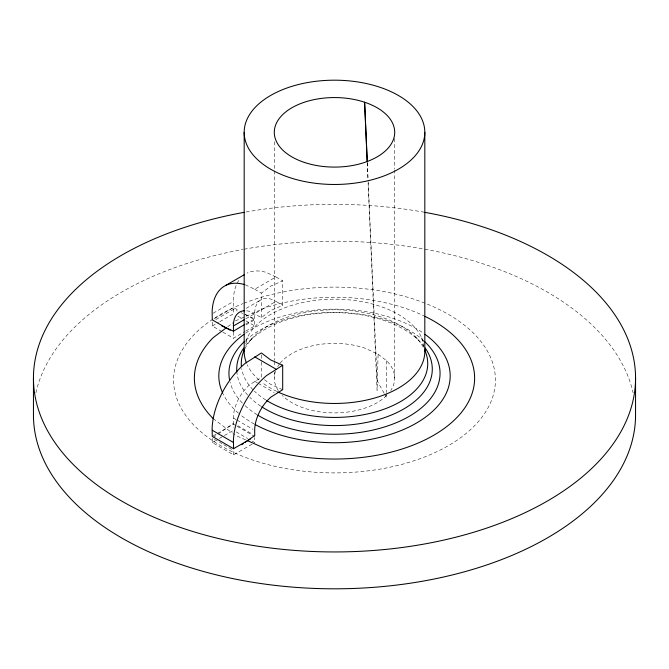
<?xml version="1.0" encoding="UTF-8"?>
<svg xmlns="http://www.w3.org/2000/svg" width="669" height="669" viewBox="0 0 669 669"><rect width="100%" height="100%" fill="white"/><g stroke="black" fill="none" stroke-linecap="round" stroke-linejoin="round"><path stroke-width="0.5" stroke-dasharray="3.35 2.51" d="M252.088 444.149L233.573 454.845L212.282 442.552L212.282 438.178L222.041 443.647M221.983 331.607L212.282 326.012L212.282 321.638M233.573 454.845L233.573 448.698M238.816 280.436A60.21 34.763 60 0 0 233.414 299.428L233.573 313.719L219.382 321.914M280.16 363.158A60.21 34.763 0 0 1 364.605 348.031L378.11 354.227L377.073 390.428L368.084 182.629M245.858 343.749L247.262 337.82M249.813 340.889L253.76 336.691M261.395 317.566L261.395 293.122L270.636 286.173L282.686 280.838L282.686 305.281L270.636 310.617L261.395 317.566L249.696 311.419A30.105 17.377 60 0 0 246.175 310.751M227.719 326.723L233.882 322.09M213.102 437.601L217.191 434.725M218.002 434.148L233.448 423.26M261.395 362.121L261.395 377.4L249.696 384.759A30.105 17.377 -60 0 0 233.389 417.431L233.448 427.257M215.828 319.531L233.573 309.346L237.278 311.01M213.168 313.209L233.573 301.426M245.264 284.81L254.672 289.242L275.963 276.958L282.686 280.838M214.055 318.837L233.573 307.573L238.783 310.583M212.282 326.012L218.487 322.425M246.225 308.317L261.303 299.612M245.866 318.77L275.963 301.393L282.686 305.281M245.866 324.917L254.738 319.79L243.993 313.594M222.869 332.117L233.448 338.23L244.979 331.573M245.866 331.063L254.738 325.937L254.68 312.975A30.105 17.377 60 0 1 270.987 299.127L275.963 301.393M213.152 435.904L216.622 433.897M217.492 433.395L233.448 424.188L236.115 425.718M212.282 442.552L215.811 440.511M219.34 438.479L233.448 430.334M245.866 323.838L254.738 318.87L240.982 312.682M235.421 320.928L264.439 308.075A140.122 80.899 0 0 1 423.987 315.885M282.686 389.692L270.636 384.357L264.472 379.716M245.615 439.851L235.421 435.335L233.113 433.596M275.963 276.958L266.546 272.526A60.21 34.763 60 0 0 247.053 273.119M237.888 425.743L252.966 434.49M254.672 289.242L261.395 293.122M237.98 316.261L242.387 318.812M245.916 320.844L254.738 325.937M254.672 381.28L257.331 382.819M258.217 383.329L274.19 392.552M233.448 418.041L236.115 419.58M237.002 420.09L252.966 429.306M237.002 426.237L254.738 436.472M236.115 431.865L247.639 438.521M252.079 441.088L254.738 442.619L254.738 437.501M223.814 444.676L233.573 450.471M213.152 418.585L232.344 433.019M378.11 354.227L386.64 360.75A60.21 34.763 0 0 1 390.713 390.587M415.24 336.691L419.187 340.889M384.148 393.23L377.165 380.912L368.218 182.336M384.65 394.108L386.64 397.629L386.64 393.531M421.738 337.82L424.087 347.696M367.323 162.567L368.167 181.291M367.222 162.784L367.9 178.447M394.71 138.575L394.71 168.78M394.71 169.826L394.71 378.136M386.64 360.75L386.64 392.502M274.29 141.703L274.29 169.826M274.29 170.863L274.29 360.432M274.29 361.469L274.29 366.679M274.29 371.889L274.29 378.136M261.395 354.996L261.395 361.109M233.448 332.083L233.448 338.23M35.909 392.82A301.05 173.806 0 0 1 243.014 249.42M244.051 249.228A301.05 173.806 0 0 1 633.091 392.82M246.133 211.981A301.05 173.806 0 0 1 423.903 212.165M254.345 424.087A115.687 66.791 0 0 1 239.218 413.81M238.482 413.183A115.687 66.791 0 0 1 223.178 394.1M245.615 333.187A115.687 66.791 0 0 1 424.23 333.772M265.785 399.978A93.234 53.829 0 0 1 254.437 391.189M253.016 389.759A93.234 53.829 0 0 1 241.676 368.619M244.854 348.833A93.234 53.829 0 0 1 334.5 309.78A93.234 53.829 0 0 1 424.146 348.833M260.776 406.208A97.783 56.455 0 0 1 249.813 397.344M247.664 395.07A97.783 56.455 0 0 1 236.951 373.034M245.674 345.505A97.783 56.455 0 0 1 335.253 312.657A97.783 56.455 0 0 1 423.945 346.308M243.892 303.241A160.911 92.899 0 0 1 494.935 372.859A160.911 92.899 0 0 1 265.376 463.901A160.911 92.899 0 0 1 242.897 303.634M257.139 414.763A105.56 60.946 0 0 1 243.742 404.419M242.337 403.006A105.56 60.946 0 0 1 230.086 382.242M245.816 340.245A105.56 60.946 0 0 1 423.895 340.889M276.732 391.398A90.315 52.14 0 0 1 262.056 382.451M259.028 379.959A90.315 52.14 0 0 1 247.262 364.814M245.766 341.608A90.315 52.14 0 0 1 337.042 299.194A90.315 52.14 0 0 1 424.046 344.51M386.64 395.513A60.21 34.763 0 0 1 282.36 395.513M278.287 390.587A60.21 34.763 0 0 1 275.536 371.094M277.735 366.537A60.21 34.763 0 0 1 279.5 363.995"/><path stroke-width="1" d="M245.013 442.401L254.738 435.544L254.68 429.724A30.105 17.377 -60 0 1 270.987 397.052L282.686 389.692L282.686 365.249L270.636 359.914L261.395 352.956L245.264 363.275A60.21 34.763 -60 0 0 212.132 428.436L212.282 436.405L233.573 448.698L250.699 438.805M233.573 448.698L233.414 440.729A60.21 34.763 -60 0 1 266.546 375.568L282.686 365.249M226.181 327.885L213.152 337.686A140.122 80.899 0 0 0 213.152 418.585M241.743 444.709L243.382 443.555M221.548 325.803L233.448 331.155L244.093 324.833M225.762 285.412L244.386 274.658M233.448 331.155L233.448 325.937L244.093 319.79M247.463 440.67L264.439 448.197A140.122 80.899 0 0 0 449.158 424.639A140.122 80.899 0 0 0 424.89 316.32M230.22 330.218L212.282 319.866L212.132 311.712A60.21 34.763 60 0 1 244.285 284.517M254.672 356.836L275.963 369.129M212.282 430.259L233.573 442.552M233.448 325.937L233.389 325.268A30.105 17.377 60 0 1 244.511 310.725M367.281 161.522L364.605 102.223L367.181 161.739M635.55 378.136L635.55 415.006A301.05 173.806 0 0 1 334.5 588.812A301.05 173.806 0 0 1 33.45 415.006L33.45 378.136M424.815 132.328A90.315 52.14 0 0 1 289.343 177.486A90.315 52.14 0 0 1 289.343 87.171A90.315 52.14 0 0 1 424.815 132.328L424.815 351.317M244.185 132.328L244.185 351.317M424.949 212.357A301.05 173.806 0 0 1 578.585 479.874A301.05 173.806 0 0 1 90.415 479.874A301.05 173.806 0 0 1 244.051 212.357M424.581 341.533A105.56 60.946 0 0 1 398.757 421.646A105.56 60.946 0 0 1 258.042 415.307M229.634 380.26A105.56 60.946 0 0 1 244.419 341.533M425.133 347.913A97.783 56.455 0 0 1 386.256 417.013A97.783 56.455 0 0 1 261.671 406.785M236.851 372.056A97.783 56.455 0 0 1 243.867 347.913M424.556 349.67A93.234 53.829 0 0 1 379.942 410.599A93.234 53.829 0 0 1 266.705 400.547M241.417 366.604A93.234 53.829 0 0 1 244.444 349.67M425.058 334.366A115.687 66.791 0 0 1 412.806 425.091A115.687 66.791 0 0 1 255.19 424.556M222.76 393.213A115.687 66.791 0 0 1 243.942 334.366M424.756 349.385A90.315 52.14 0 0 1 374.883 397.955A90.315 52.14 0 0 1 277.652 391.833M246.451 362.933A90.315 52.14 0 0 1 244.244 349.385M304.395 162.433A60.21 34.763 0 0 0 394.71 132.328A60.21 34.763 0 0 0 304.395 102.223A60.21 34.763 0 0 0 304.395 162.433"/></g></svg>
